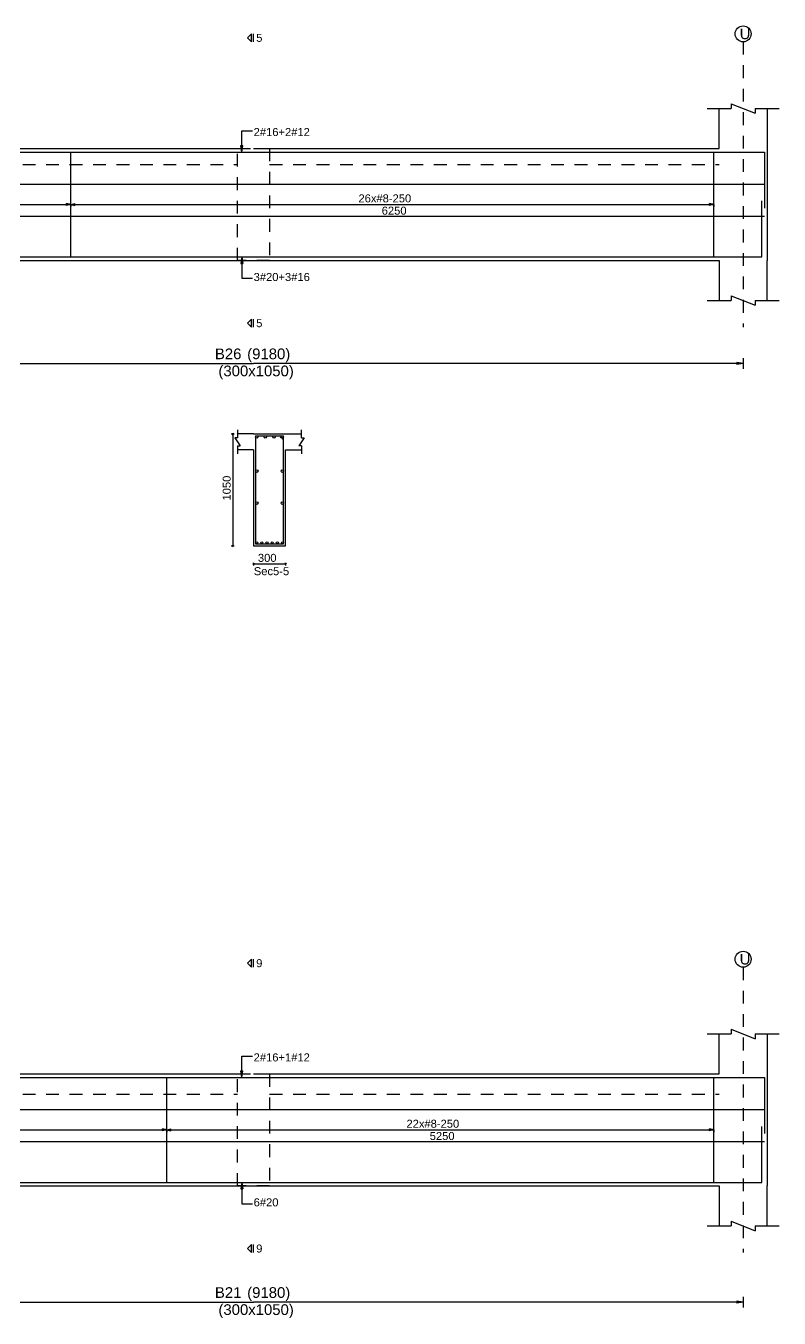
# Model space of a CAD drawing. Extents: x 0 to 98, y 3 to 248.
# Drawn here: x 28.45 to 35.52, y 123.25 to 135.37 of the extents above; entities that cross this region are included whole.
import ezdxf

# ---------------------------------------------------------------- set-up
doc = ezdxf.new("R2010")
doc.units = 0
doc.linetypes.add('ACAD_ISO02W100', pattern=[15, 12, -3])
for name, color, linetype in [('Axisline', 1, 'CONTINUOUS'), ('Axisline_Name', 2, 'CONTINUOUS'), ('Beam_bottombarlabeling', 2, 'CONTINUOUS'), ('Beam_Cross_Label', 4, 'CONTINUOUS'), ('Beam_CrossSection', 2, 'CONTINUOUS'), ('Beam_Dimensions_LS', 3, 'CONTINUOUS'), ('Beam_NameLS', 6, 'CONTINUOUS'), ('Beam_topbarsLabeling', 2, 'CONTINUOUS'), ('dim_all', 7, 'CONTINUOUS'), ('Longsection', 2, 'CONTINUOUS'), ('main_botbars', 4, 'CONTINUOUS'), ('main_topbars', 4, 'CONTINUOUS'), ('SecondaryBeam', 2, 'CONTINUOUS'), ('SectionLine', 4, 'CONTINUOUS'), ('Sidefacebar', 140, 'CONTINUOUS'), ('Slabline', 253, 'CONTINUOUS'), ('span_dim', 7, 'CONTINUOUS'), ('spanline', 7, 'CONTINUOUS'), ('Stirrup_bar', 1, 'CONTINUOUS'), ('Stirrup_Dia_Spacing', 2, 'CONTINUOUS'), ('Stirrup_Length', 7, 'CONTINUOUS'), ('Stirrup_Numbers', 2, 'CONTINUOUS')]:
    doc.layers.add(name, color=color, linetype=linetype)
doc.styles.add('STRUDS_Arial', font='ARIAL.TTF', dxfattribs={"height": 0.04})

msp = doc.modelspace()

# ---------------------------------------------------------------- linework, layer by layer
at = {"layer": 'Axisline', "linetype": 'ACAD_ISO02W100', "ltscale": 0.01}
for p, q in [((35.18, 135.218), (35.18, 132.543)), ((35.18, 126.543), (35.18, 123.868))]:
    msp.add_line(p, q, dxfattribs=at)
at = {"layer": 'Axisline'}
for centre in [(35.18, 135.293), (35.18, 126.618)]:
    msp.add_circle(centre, 0.075, dxfattribs=at)
at = {"layer": 'Beam_bottombarlabeling'}
for p, q in [((30.48, 133.201), (30.47, 133.141)), ((30.48, 133.201), (30.48, 133.001)), ((30.48, 133.201), (30.49, 133.141)), ((30.47, 133.141), (30.49, 133.141)), ((30.48, 133.001), (30.58, 133.001)), ((30.48, 124.526), (30.47, 124.466)), ((30.47, 124.466), (30.49, 124.466)), ((30.48, 124.526), (30.48, 124.326)), ((30.48, 124.526), (30.49, 124.466)), ((30.48, 124.326), (30.58, 124.326))]:
    msp.add_line(p, q, dxfattribs=at)
for points in [[(30.48, 133.201), (30.47, 133.141), (30.48, 133.201), (30.49, 133.141)], [(30.48, 124.526), (30.47, 124.466), (30.48, 124.526), (30.49, 124.466)]]:
    msp.add_solid(points, dxfattribs=at)
at = {"layer": 'Beam_CrossSection'}
for p, q in [((30.44, 131.58), (30.44, 131.505)), ((31.04, 131.505), (31.04, 131.58)), ((30.44, 131.505), (30.415, 131.505)), ((30.415, 131.505), (30.465, 131.43)), ((30.59, 131.543), (30.44, 131.543)), ((30.59, 131.543), (30.89, 131.543)), ((30.59, 131.543), (30.59, 131.543)), ((30.89, 131.543), (30.89, 131.543)), ((30.89, 131.543), (31.04, 131.543)), ((31.065, 131.505), (31.015, 131.43)), ((31.04, 131.505), (31.065, 131.505)), ((30.44, 131.43), (30.44, 131.355)), ((30.44, 131.43), (30.465, 131.43)), ((30.59, 131.393), (30.44, 131.393)), ((30.59, 131.393), (30.59, 130.493)), ((30.89, 130.493), (30.89, 131.393)), ((30.89, 131.393), (31.04, 131.393)), ((31.04, 131.43), (31.015, 131.43)), ((31.04, 131.43), (31.04, 131.355)), ((30.59, 130.493), (30.89, 130.493))]:
    msp.add_line(p, q, dxfattribs=at)
at = {"layer": 'Beam_topbarsLabeling'}
for p, q in [((30.48, 134.185), (30.48, 134.385)), ((30.48, 134.385), (30.58, 134.385)), ((30.48, 134.185), (30.47, 134.245)), ((30.47, 134.245), (30.49, 134.245)), ((30.48, 134.185), (30.49, 134.245)), ((30.48, 134.245), (30.485, 134.245)), ((30.48, 125.51), (30.48, 125.71)), ((30.48, 125.71), (30.58, 125.71)), ((30.48, 125.51), (30.47, 125.57)), ((30.47, 125.57), (30.49, 125.57)), ((30.48, 125.51), (30.49, 125.57)), ((30.48, 125.57), (30.485, 125.57))]:
    msp.add_line(p, q, dxfattribs=at)
for points in [[(30.48, 134.185), (30.47, 134.245), (30.48, 134.185), (30.49, 134.245)], [(30.48, 125.51), (30.47, 125.57), (30.48, 125.51), (30.49, 125.57)]]:
    msp.add_solid(points, dxfattribs=at)
at = {"layer": 'dim_all'}
for p, q in [((30.395, 131.543), (30.3825, 131.543)), ((30.395, 131.543), (30.3862, 131.534)), ((30.395, 131.543), (30.4039, 131.551)), ((30.395, 131.543), (30.4075, 131.543)), ((30.395, 131.543), (30.395, 130.493)), ((30.395, 130.493), (30.3825, 130.493)), ((30.395, 130.493), (30.3862, 130.484)), ((30.395, 130.493), (30.4039, 130.501)), ((30.395, 130.493), (30.4075, 130.493)), ((30.59, 130.323), (30.5812, 130.314)), ((30.59, 130.323), (30.59, 130.335)), ((30.59, 130.323), (30.5989, 130.331)), ((30.59, 130.323), (30.59, 130.31)), ((30.59, 130.323), (30.89, 130.323)), ((30.89, 130.323), (30.8812, 130.314)), ((30.89, 130.323), (30.89, 130.335)), ((30.89, 130.323), (30.8988, 130.331)), ((30.89, 130.323), (30.89, 130.31))]:
    msp.add_line(p, q, dxfattribs=at)
at = {"layer": 'Longsection'}
for p, q in [((35.0675, 134.638), (35.0675, 134.593)), ((35.0675, 134.638), (35.2925, 134.548)), ((34.8425, 134.593), (34.955, 134.593)), ((34.8425, 134.593), (35.0675, 134.593)), ((34.955, 134.218), (34.955, 134.593)), ((35.2925, 134.593), (35.2925, 134.548)), ((35.2925, 134.593), (35.5175, 134.593)), ((35.405, 134.593), (35.405, 134.218)), ((26.225, 134.218), (30.44, 134.218)), ((30.59, 134.218), (34.955, 134.218)), ((35.405, 134.218), (35.405, 133.168)), ((26.225, 133.168), (30.44, 133.168)), ((30.44, 133.168), (34.955, 133.168)), ((34.955, 133.168), (34.955, 132.793)), ((35.405, 132.793), (35.405, 133.168)), ((34.8425, 132.793), (34.955, 132.793)), ((34.8425, 132.793), (35.0675, 132.793)), ((35.0675, 132.838), (35.0675, 132.793)), ((35.0675, 132.838), (35.2925, 132.748)), ((35.2925, 132.793), (35.2925, 132.748)), ((35.2925, 132.793), (35.5175, 132.793)), ((34.8425, 125.918), (34.955, 125.918)), ((34.8425, 125.918), (35.0675, 125.918)), ((34.955, 125.543), (34.955, 125.918)), ((35.0675, 125.963), (35.0675, 125.918)), ((35.0675, 125.963), (35.2925, 125.873)), ((35.2925, 125.918), (35.2925, 125.873)), ((35.2925, 125.918), (35.5175, 125.918)), ((35.405, 125.918), (35.405, 125.543)), ((26.225, 125.543), (30.44, 125.543)), ((30.59, 125.543), (34.955, 125.543)), ((35.405, 125.543), (35.405, 124.493)), ((26.225, 124.493), (30.44, 124.493)), ((30.44, 124.493), (34.955, 124.493)), ((34.955, 124.493), (34.955, 124.118)), ((35.405, 124.118), (35.405, 124.493)), ((34.8425, 124.118), (34.955, 124.118)), ((34.8425, 124.118), (35.0675, 124.118)), ((35.0675, 124.163), (35.0675, 124.118)), ((35.0675, 124.163), (35.2925, 124.073)), ((35.2925, 124.118), (35.2925, 124.073)), ((35.2925, 124.118), (35.5175, 124.118))]:
    msp.add_line(p, q, dxfattribs=at)
at = {"layer": 'main_botbars'}
for p, q in [((25.8, 134.185), (35.38, 134.185)), ((35.38, 134.185), (35.38, 133.66)), ((35.355, 133.201), (35.355, 133.726)), ((25.825, 133.201), (35.355, 133.201)), ((25.8, 125.51), (35.38, 125.51)), ((35.38, 125.51), (35.38, 124.985)), ((35.355, 124.526), (35.355, 125.051)), ((25.825, 124.526), (35.355, 124.526))]:
    msp.add_line(p, q, dxfattribs=at)
for centre in [(30.6188, 130.521), (30.6673, 130.521), (30.7158, 130.521), (30.7643, 130.521), (30.8128, 130.521), (30.8613, 130.521)]:
    msp.add_circle(centre, 0.01, dxfattribs=at)
at = {"layer": 'main_topbars'}
for centre in [(30.6188, 131.514), (30.6996, 131.514), (30.7804, 131.514), (30.8613, 131.514)]:
    msp.add_circle(centre, 0.01, dxfattribs=at)
at = {"layer": 'SecondaryBeam', "linetype": 'ACAD_ISO02W100', "ltscale": 0.01}
for p, q in [((30.44, 134.218), (30.74, 134.218)), ((30.44, 133.168), (30.44, 134.218)), ((30.74, 134.218), (30.74, 133.168)), ((30.74, 133.168), (30.44, 133.168)), ((30.44, 125.543), (30.74, 125.543)), ((30.44, 124.493), (30.44, 125.543)), ((30.74, 125.543), (30.74, 124.493)), ((30.74, 124.493), (30.44, 124.493))]:
    msp.add_line(p, q, dxfattribs=at)
at = {"layer": 'SectionLine'}
for p, q in [((30.57, 135.293), (30.5325, 135.255)), ((30.57, 135.218), (30.5325, 135.255)), ((30.57, 135.218), (30.57, 135.293)), ((30.59, 135.218), (30.59, 135.293)), ((30.57, 132.618), (30.5325, 132.58)), ((30.57, 132.543), (30.5325, 132.58)), ((30.57, 132.543), (30.57, 132.618)), ((30.59, 132.543), (30.59, 132.618)), ((30.57, 126.618), (30.5325, 126.58)), ((30.57, 126.543), (30.57, 126.618)), ((30.59, 126.543), (30.59, 126.618)), ((30.57, 126.543), (30.5325, 126.58)), ((30.57, 123.943), (30.5325, 123.905)), ((30.57, 123.868), (30.57, 123.943)), ((30.59, 123.868), (30.59, 123.943)), ((30.57, 123.868), (30.5325, 123.905))]:
    msp.add_line(p, q, dxfattribs=at)
at = {"layer": 'Sidefacebar'}
for p, q in [((25.8, 133.885), (35.38, 133.885)), ((25.8, 133.585), (35.38, 133.585)), ((25.8, 125.21), (35.38, 125.21)), ((25.8, 124.91), (35.38, 124.91))]:
    msp.add_line(p, q, dxfattribs=at)
for centre in [(30.621, 131.194), (30.859, 131.194), (30.621, 130.894), (30.859, 130.894)]:
    msp.add_circle(centre, 0.012, dxfattribs=at)
at = {"layer": 'Slabline', "linetype": 'ACAD_ISO02W100', "ltscale": 0.01}
for p, q in [((26.225, 134.068), (30.44, 134.068)), ((30.74, 134.068), (34.955, 134.068)), ((26.225, 125.353), (30.44, 125.353)), ((30.74, 125.353), (34.955, 125.353))]:
    msp.add_line(p, q, dxfattribs=at)
at = {"layer": 'spanline'}
for p, q in [((26, 132.203), (30.59, 132.203)), ((35.18, 132.203), (30.59, 132.203)), ((35.18, 132.203), (35.12, 132.213)), ((35.12, 132.213), (35.12, 132.193)), ((35.18, 132.203), (35.12, 132.193)), ((35.18, 132.253), (35.18, 132.153)), ((35.18, 123.453), (35.18, 123.353)), ((26, 123.403), (30.59, 123.403)), ((35.18, 123.403), (30.59, 123.403)), ((35.18, 123.403), (35.12, 123.413)), ((35.12, 123.413), (35.12, 123.393)), ((35.18, 123.403), (35.12, 123.393))]:
    msp.add_line(p, q, dxfattribs=at)
for points in [[(35.18, 132.203), (35.12, 132.213), (35.18, 132.203), (35.12, 132.193)], [(35.18, 123.403), (35.12, 123.413), (35.18, 123.403), (35.12, 123.393)]]:
    msp.add_solid(points, dxfattribs=at)
at = {"layer": 'Stirrup_bar'}
for p, q in [((28.875, 133.201), (28.875, 134.185)), ((34.905, 133.201), (34.905, 134.185)), ((30.6088, 131.524), (30.6088, 130.511)), ((30.6088, 131.524), (30.8713, 131.524)), ((30.8542, 131.521), (30.84, 131.507)), ((30.8683, 131.507), (30.8542, 131.493)), ((30.8713, 130.511), (30.8713, 131.524)), ((30.6088, 130.511), (30.8713, 130.511)), ((29.775, 124.526), (29.775, 125.51)), ((34.905, 124.526), (34.905, 125.51))]:
    msp.add_line(p, q, dxfattribs=at)
at = {"layer": 'Stirrup_Length'}
for p, q in [((26.275, 133.693), (34.905, 133.693)), ((28.875, 133.693), (28.835, 133.703)), ((28.835, 133.683), (28.835, 133.703)), ((28.875, 133.693), (28.835, 133.683)), ((28.875, 133.693), (28.875, 133.713)), ((28.875, 133.693), (28.875, 133.713)), ((28.875, 133.693), (28.915, 133.703)), ((28.875, 133.693), (28.875, 133.673)), ((28.875, 133.693), (28.915, 133.683)), ((28.875, 133.693), (28.875, 133.673)), ((28.915, 133.683), (28.915, 133.703)), ((34.905, 133.693), (34.865, 133.703)), ((34.865, 133.683), (34.865, 133.703)), ((34.905, 133.693), (34.865, 133.683)), ((34.905, 133.693), (34.905, 133.713)), ((34.905, 133.693), (34.905, 133.673)), ((29.775, 125.018), (29.735, 125.028)), ((29.735, 125.008), (29.735, 125.028)), ((29.775, 125.018), (29.775, 125.038)), ((29.775, 125.018), (29.775, 125.038)), ((29.775, 125.018), (29.815, 125.028)), ((29.815, 125.008), (29.815, 125.028)), ((34.905, 125.018), (34.865, 125.028)), ((34.865, 125.008), (34.865, 125.028)), ((34.905, 125.018), (34.905, 125.038)), ((26.275, 125.018), (34.905, 125.018)), ((29.775, 125.018), (29.735, 125.008)), ((29.775, 125.018), (29.775, 124.998)), ((29.775, 125.018), (29.815, 125.008)), ((29.775, 125.018), (29.775, 124.998)), ((34.905, 125.018), (34.865, 125.008)), ((34.905, 125.018), (34.905, 124.998))]:
    msp.add_line(p, q, dxfattribs=at)
for points in [[(28.875, 133.693), (28.835, 133.702), (28.875, 133.693), (28.835, 133.683)], [(28.875, 133.693), (28.915, 133.702), (28.875, 133.693), (28.915, 133.683)], [(34.905, 133.693), (34.865, 133.702), (34.905, 133.693), (34.865, 133.683)], [(29.775, 125.018), (29.735, 125.028), (29.775, 125.018), (29.735, 125.008)], [(29.775, 125.018), (29.815, 125.028), (29.775, 125.018), (29.815, 125.008)], [(34.905, 125.018), (34.865, 125.028), (34.905, 125.018), (34.865, 125.008)]]:
    msp.add_solid(points, dxfattribs=at)

# ---------------------------------------------------------------- texts
at = {"layer": 'Axisline_Name', "style": 'STRUDS_Arial'}
for p in [(35.147, 135.243), (35.147, 126.568)]:
    msp.add_text('U', height=0.1, dxfattribs=at).set_placement(p)
at = {"layer": 'Beam_bottombarlabeling', "style": 'STRUDS_Arial'}
for s, p in [('3#20+3#16', (30.59, 132.976)), ('6#20', (30.59, 124.301))]:
    msp.add_text(s, height=0.075, dxfattribs=at).set_placement(p)
at = {"layer": 'Beam_Cross_Label', "style": 'STRUDS_Arial'}
msp.add_text('Sec5-5', height=0.075, dxfattribs=at).set_placement((30.5915, 130.218))
at = {"layer": 'Beam_Dimensions_LS', "style": 'STRUDS_Arial'}
for p in [(30.26, 132.083), (30.26, 123.283)]:
    msp.add_text('(300x1050)', height=0.1, dxfattribs=at).set_placement(p)
at = {"layer": 'Beam_NameLS', "style": 'STRUDS_Arial'}
for s, p in [('B26', (30.227, 132.243)), ('B21', (30.227, 123.443))]:
    msp.add_text(s, height=0.1, dxfattribs=at).set_placement(p)
at = {"layer": 'Beam_topbarsLabeling', "style": 'STRUDS_Arial'}
for s, p in [('2#16+2#12', (30.59, 134.335)), ('2#16+1#12', (30.59, 125.66))]:
    msp.add_text(s, height=0.075, dxfattribs=at).set_placement(p)
at = {"layer": 'dim_all', "style": 'STRUDS_Arial'}
msp.add_text('1050', height=0.075, rotation=90, dxfattribs=at).set_placement((30.375, 130.918))
msp.add_text('300', height=0.075, dxfattribs=at).set_placement((30.63, 130.343))
at = {"layer": 'SectionLine', "style": 'STRUDS_Arial'}
for s, p in [('5', (30.614, 135.218)), ('5', (30.614, 132.543)), ('9', (30.614, 126.543)), ('9', (30.614, 123.868))]:
    msp.add_text(s, height=0.075, dxfattribs=at).set_placement(p)
at = {"layer": 'span_dim', "style": 'STRUDS_Arial'}
for p in [(30.491, 132.243), (30.491, 123.443)]:
    msp.add_text(' (9180) ', height=0.1, dxfattribs=at).set_placement(p)
at = {"layer": 'Stirrup_Dia_Spacing', "style": 'STRUDS_Arial'}
for s, p in [('#8-250', (31.7415, 133.713)), ('6250', (31.791, 133.598)), ('#8-250', (32.1915, 125.038)), ('5250', (32.241, 124.923))]:
    msp.add_text(s, height=0.075, dxfattribs=at).set_placement(p)
at = {"layer": 'Stirrup_Numbers', "style": 'STRUDS_Arial'}
for s, p in [('26x', (31.573, 133.713)), ('22x', (32.023, 125.038))]:
    msp.add_text(s, height=0.075, dxfattribs=at).set_placement(p)

doc.saveas('drawing.dxf')
